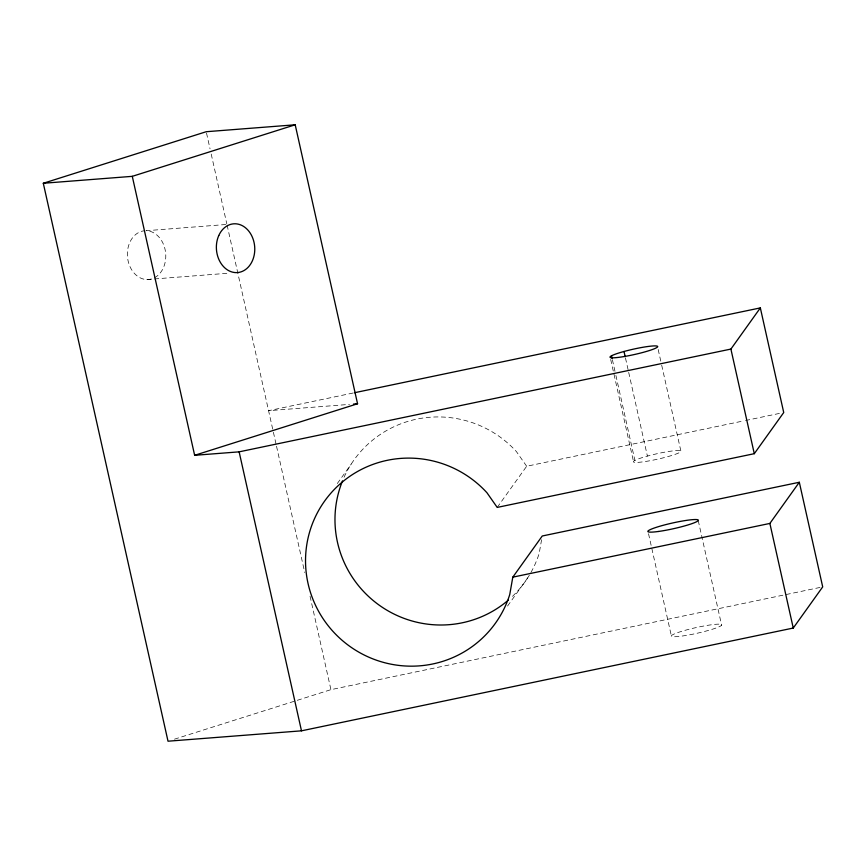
<?xml version="1.0" encoding="UTF-8"?>
<svg xmlns="http://www.w3.org/2000/svg" width="866" height="866" viewBox="0 0 866 866"><rect width="100%" height="100%" fill="white"/><g stroke="black" fill="none" stroke-linecap="round" stroke-linejoin="round"><path stroke-width="0.65" stroke-dasharray="4.33 3.25" d="M541.586 539.735L539.182 553.428A104.992 103.541 35.6 0 1 511.167 597.594M337.307 483.542L351.25 464.046M497.214 507.411L526.658 466.254L744.175 420.789M507.541 606.07L527.686 577.903M174.434 739.185L330.931 689.661L820.059 587.44M353.176 393.002L268.568 410.69L349.463 404.39M745.496 420.519L781.089 413.071M225.788 224.521L146.246 230.713A24.454 19.171 85.5 0 1 163.587 267.313A24.454 19.171 85.5 0 1 130.56 267.832A24.454 19.171 85.5 0 1 144.99 230.735M146.928 279.545L229.165 273.147M526.658 466.254L516.417 451.597A104.992 103.541 35.6 0 0 343.564 478.378M698.234 520.574L721.627 625.198A25.893 2.89 -12.6 0 1 681.737 636.099A25.893 2.89 -12.6 0 1 686.067 630.058A25.893 2.89 -12.6 0 1 721.627 625.198M658.182 349.507L661.397 363.882M661.689 365.192L680.979 451.5A24.454 2.728 -12.6 0 1 643.308 461.805A24.454 2.728 -12.6 0 1 647.4 456.09A24.454 2.728 -12.6 0 1 680.979 451.5M625.479 358.015L628.402 371.092M628.694 372.402L647.4 456.09M612.392 359.715L615.607 374.101M615.899 375.411L634.897 460.409M610.682 359.433L633.479 461.426M648.526 533.705L671.323 635.709M206.509 133.028L210.037 148.822M211.217 154.083L226.805 223.829M227.098 225.138L276.222 444.897M276.514 446.217L304.745 572.545M310.05 596.23L330.931 689.661"/><path stroke-width="1.3" d="M43.3 183.267L132.281 176.339L194.644 455.31L357.55 403.762L295.198 124.791L206.216 131.719L43.3 183.267L168.015 741.209L301.487 730.828L793.256 628.045L822.7 586.888L799.318 482.265L542.246 536L512.802 577.157L509.738 594.585A104.992 103.541 35.6 0 1 361.901 653.841A104.992 103.541 35.6 0 1 327.034 497.831A104.992 103.541 35.6 0 1 486.973 492.765L497.214 507.411L754.286 453.687L783.73 412.53L760.337 307.906L354.497 392.731M194.644 455.31L239.135 451.846L730.904 349.074L760.337 307.906M512.802 577.157L769.874 523.432L799.318 482.265M132.281 176.339L295.198 124.791M353.512 404.076L357.55 403.762M730.904 349.074L754.286 453.687M769.874 523.432L793.256 628.045M624.018 351.477A24.454 2.728 -12.6 0 0 619.926 357.193A24.454 2.728 -12.6 0 0 657.597 346.887A24.454 2.728 -12.6 0 0 624.018 351.477L625.187 356.705M611.515 355.796L612.1 358.405M239.135 451.846L301.487 730.828M508.255 600.192A104.992 103.541 35.6 0 1 378.972 604.998A104.992 103.541 35.6 0 1 342.514 480.89M218.762 235.563A24.454 19.171 85.5 0 0 235.909 272.617A24.454 19.171 85.5 0 0 252.028 236.418A24.454 19.171 85.5 0 0 218.762 235.563M658.355 531.486A25.893 2.89 -12.6 0 0 698.234 520.574A25.893 2.89 -12.6 0 0 662.674 525.435A25.893 2.89 -12.6 0 0 658.355 531.486"/></g></svg>
